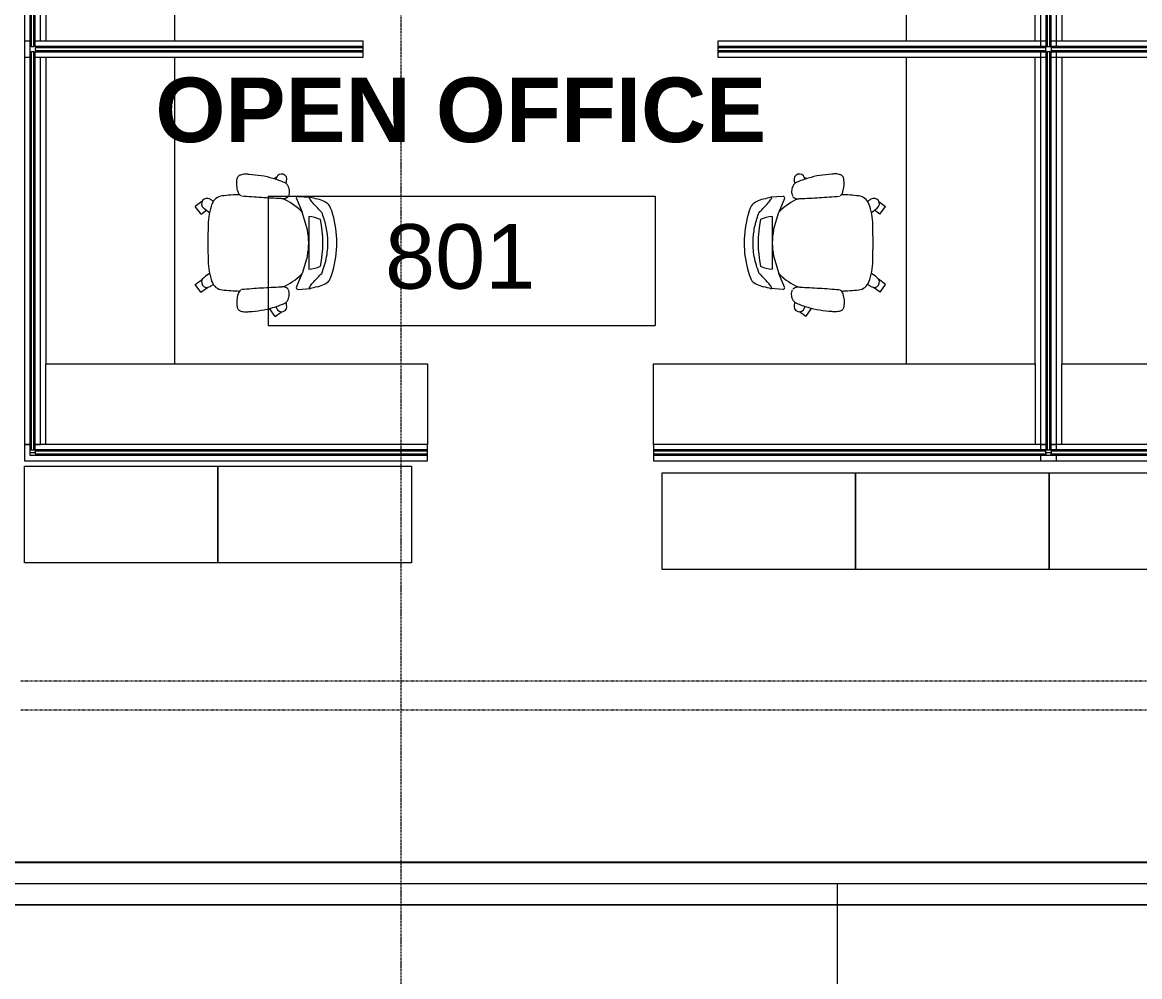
# Model space of a CAD drawing. Header units: inches. Extents: x -956 to 1409, y -1111 to 895.
# Drawn here: x -415.3 to -207.4, y 544.3 to 721.7 of the extents above; entities that cross this region are included whole.
import ezdxf

# ---------------------------------------------------------------- set-up
doc = ezdxf.new("R2010")
doc.units = ezdxf.units.IN
doc.header["$MEASUREMENT"] = 0
doc.linetypes.add('Grid Line 1_4_', pattern=[0.4375, 0.25, -0.0625, 0.0625, -0.0625])
doc.linetypes.add('Overhead', pattern=[0.15625, 0.09375, -0.0625])
for name, color, linetype, lineweight in [('A-AREA-IDEN', 2, 'Continuous', 9), ('A-GENM', 13, 'Continuous', 9), ('E-CABL-TRAY', 211, 'Continuous', 9), ('E-CABL-TRAY-CNTR', 211, 'Continuous', 9), ('E-CABL-TRAY-IDEN', 211, 'Continuous', 9), ('I-FURN', 30, 'Continuous', 9), ('S-GRID', 1, 'Continuous', 9)]:
    doc.layers.add(name, color=color, linetype=linetype, lineweight=lineweight)
doc.styles.add('Arial_3', font='arial.ttf', dxfattribs={"height": 12})
doc.styles.add('Arial_B', font='arialbd.ttf', dxfattribs={"height": 12})

# ---------------------------------------------------------------- blocks, each defined once
blk = doc.blocks.new('Workstation 3D - Workstation 3D-5467613-8TH FLOOR TELECOM UNDERFLOOR ROUTING PLAN')
at = {"layer": 'I-FURN', "color": 53}
for p, q in [((-31.5, 16), (-31.5, 15)), ((-30.5, 16), (-31.5, 16)), ((-30.5, 15), (-30.5, 14.75)), ((-30.25, 15), (-30.5, 15)), ((44.75, 15), (-29.75, 15)), ((43.5, 16), (-29.5, 16)), ((44.5, 14.75), (-29.5, 14.75)), ((-29.5, 14.75), (-29.5, 14.25)), ((43.5, 15), (43.5, 16)), ((44.5, 16), (43.5, 16)), ((43.5, 16), (43.5, 15)), ((44.5, 15), (44.5, 14.75)), ((44.75, 15), (44.5, 15)), ((44.5, 14.25), (44.5, 14.75)), ((45, 14), (45, 15)), ((45.5, 15), (45.25, 15)), ((46.5, 16), (45.5, 16)), ((45.5, -59), (45.5, 15)), ((46.5, -59), (46.5, 16)), ((-31.5, 14), (-31.5, -47)), ((-30.5, 14.25), (-30.5, -47)), ((-30.25, 14), (-30.25, -47)), ((-29.75, 14), (-30.25, 14)), ((-29.75, -47), (-29.75, 14)), ((-29.5, 14.25), (44.5, 14.25)), ((-29.5, -47), (-29.5, 14)), ((-29.5, 14), (44.75, 14)), ((-28.5, -47), (-28.5, 13)), ((-28.5, 13), (43.5, 13)), ((43.5, 13), (43.5, 14)), ((43.5, 14), (43.5, -59)), ((44.5, 14.25), (44.5, -59)), ((45.25, 14), (44.75, 14)), ((44.75, 14), (44.75, -59)), ((45.25, -59), (45.25, 14)), ((28.5, 12), (-28.5, 12)), ((28.5, -59), (28.5, 12)), ((28.5, 12), (43.5, 12)), ((43.5, 12), (43.5, -59)), ((-28.5, -12), (28.5, -12)), ((-1.69, -17.04), (-0.79, -15.8)), ((0.66, -16.86), (-0.79, -15.8)), ((13.72, -15.8), (12.77, -17.11)), ((15.17, -16.85), (13.72, -15.8)), ((0.66, -16.86), (-0.08, -17.88)), ((15.17, -16.85), (14.29, -18.07)), ((-6.23, -30.93), (-5.94, -30.52)), ((19.66, -30.65), (18.21, -29.6)), ((19.66, -30.65), (18.8, -31.83)), ((-2.65, -34.88), (-2.5, -37.23)), ((-2.26, -34.6), (0.31, -35.68)), ((14.21, -34.62), (11.69, -35.68)), ((14.65, -34.88), (14.5, -37.23)), ((3.6, -36.65), (0.31, -35.68)), ((1.11, -36.91), (10.89, -36.91)), ((8.4, -36.65), (11.69, -35.68)), ((-31.5, -47), (-30.5, -47)), ((-30.5, -47), (-30.25, -47)), ((-30.25, -47), (-29.75, -47)), ((-29.75, -47), (-29.5, -47)), ((-29.5, -47), (-28.5, -47)), ((43.5, -59), (28.5, -59)), ((43.5, -59), (44.5, -59)), ((44.5, -59), (44.75, -59)), ((44.75, -59), (45.25, -59)), ((45.25, -59), (45.5, -59)), ((45.5, -59), (46.5, -59))]:
    blk.add_line(p, q, dxfattribs=at)
for centre, radius, start, end in [((-1.29, -17.96), 1, 35.9985, 215.9985), ((11.53, -9.97), 16.11, 212.1925, 214.6823), ((2.88, -30.25), 12.08, 91.0984, 109.9993), ((-12.86, -27.69), 16.11, 35.009, 39.8044), ((6, -193.18), 175.03, 88.9016, 91.0984), ((9.12, -30.25), 12.08, 70.0007, 88.9016), ((24.86, -27.69), 16.11, 140.1956, 144.991), ((13.29, -17.96), 1, 324.0015, 144.0015), ((0.47, -9.97), 16.11, 325.3177, 327.8075), ((-0.48, -21.04), 2.27, 109.9993, 174.0007), ((12.48, -21.04), 2.27, 5.9993, 70.0007), ((41.47, -25.44), 44.45, 174.0007, 178.1743), ((-29.47, -25.44), 44.45, 1.8238, 5.9993), ((-5.8, -31.84), 1, 108.0169, 287.9954), ((-0.13, -45.84), 16.11, 110.8359, 111.8074), ((17.8, -31.84), 1, 252.0046, 72.0046), ((12.13, -45.84), 16.11, 68.1986, 69.1747), ((-9.44, -17.17), 16.11, 284.1895, 285.7937), ((6.8, -28.48), 9.67, 201.7441, 226.3906), ((5.2, -28.48), 9.67, 313.6094, 338.2199), ((21.44, -17.17), 16.11, 254.1918, 255.8105), ((-2.35, -34.88), 0.299, 62.2107, 180), ((14.35, -34.88), 0.299, 360, 117.7893), ((2.53, -33.61), 3.04, 217.9047, 223.0137), ((6.54, -36.68), 5.43, 182.4742, 206.081), ((6, -25.07), 11.82, 258.2823, 281.7177), ((5.46, -36.68), 5.43, 333.9837, 357.5258), ((9.47, -33.61), 3.04, 316.9863, 322.0953), ((5.99, -18.6), 20.92, 258.0532, 282.0195)]:
    blk.add_arc(centre, radius, start, end, dxfattribs=at)
for centre, major_axis, ratio, start_param, end_param in [((2.77, -43.08), (-5.26, 6.07), 0.093478, 6.087046, 6.482366), ((0.86, -53.4), (-3.51, 16.55), 0.017492, 5.826627, 6.063799), ((10.89, -53.34), (3.75, 16.5), 0.012487, 0.219606, 0.459643), ((9.13, -43), (5.36, 5.98), 0.09349, 6.085578, 6.480904), ((8.73, -16.87), (9.2, 24.13), 0.265011, 2.77447, 3.04227), ((3.93, -16.63), (-8.52, 24.38), 0.258653, 3.242363, 3.514252), ((1.08, -41.17), (-2.19, 0.61), 0.13132, 0.233737, 1.431598), ((6, -26.48), (17.15, 0), 0.912367, 4.398205, 5.023418), ((10.92, -41.18), (2.19, 0.62), 0.126478, 4.827339, 5.983681)]:
    blk.add_ellipse(centre, major_axis=major_axis, ratio=ratio, start_param=start_param, end_param=end_param, dxfattribs=at)
for points, knots in [([(-6.68, -24.26), (-6.76, -24.52), (-6.86, -25.05), (-6.81, -25.59), (-6.76, -25.84)], [2.8426875, 2.8426875, 2.8426875, 2.8426875, 3.098779, 3.34545, 3.34545, 3.34545, 3.34545]), ([(-2.23, -31.75), (-2.28, -30.53), (-2.41, -28.09), (-2.59, -25.64), (-2.69, -24.41)], [0.04328253, 0.04328253, 0.04328253, 0.04328253, 0.06236378, 0.08167587, 0.08167587, 0.08167587, 0.08167587]), ([(14.23, -31.75), (14.28, -30.53), (14.41, -28.09), (14.59, -25.64), (14.69, -24.41)], [0.04328253, 0.04328253, 0.04328253, 0.04328253, 0.06236378, 0.08167587, 0.08167587, 0.08167587, 0.08167587]), ([(18.68, -24.26), (18.76, -24.52), (18.86, -25.05), (18.81, -25.59), (18.76, -25.84)], [2.8426875, 2.8426875, 2.8426875, 2.8426875, 3.098779, 3.34545, 3.34545, 3.34545, 3.34545]), ([(-6.76, -25.84), (-6.73, -26.58), (-6.58, -28.06), (-6.08, -30.23), (-5.57, -31.64), (-5.27, -32.32)], [3.1822403, 3.1822403, 3.1822403, 3.1822403, 3.3042578, 3.427853, 3.5514483, 3.5514483, 3.5514483, 3.5514483]), ([(18.76, -25.84), (18.73, -26.58), (18.58, -28.06), (18.08, -30.23), (17.57, -31.64), (17.27, -32.32)], [3.1822403, 3.1822403, 3.1822403, 3.1822403, 3.3042578, 3.427853, 3.5514483, 3.5514483, 3.5514483, 3.5514483]), ([(-2.59, -33.07), (-2.41, -32.9), (-2.16, -32.47), (-2.17, -31.97), (-2.23, -31.75)], [-0.815548, -0.815548, -0.815548, -0.815548, -0.244346, 0.287587, 0.287587, 0.287587, 0.287587]), ([(14.59, -33.07), (14.41, -32.9), (14.16, -32.47), (14.17, -31.97), (14.23, -31.75)], [-0.815548, -0.815548, -0.815548, -0.815548, -0.244346, 0.287587, 0.287587, 0.287587, 0.287587]), ([(0.33, -39.32), (0.14, -39.12), (-0.24, -38.75), (-0.93, -38.07), (-1.52, -37.54), (-2, -37.18), (-2.19, -37.07), (-2.28, -37.03)], [-1, -1, -1, -1, -0.833333, -0.666667, -0.333333, -0.166667, 0, 0, 0, 0]), ([(14.28, -37.03), (14.19, -37.07), (14, -37.18), (13.52, -37.54), (12.93, -38.07), (12.24, -38.75), (11.86, -39.12), (11.67, -39.32)], [-1, -1, -1, -1, -0.833333, -0.666667, -0.333333, -0.166667, 0, 0, 0, 0]), ([(11.67, -39.32), (11.17, -39.52), (10.16, -39.87), (8.59, -40.26), (6.98, -40.46), (5.02, -40.49), (3.19, -40.23), (1.53, -39.77), (0.73, -39.48), (0.33, -39.32)], [-1, -1, -1, -1, -0.861111, -0.722222, -0.583333, -0.444444, -0.222222, -0.111111, 0, 0, 0, 0])]:
    blk.add_open_spline(points, degree=3, knots=knots, dxfattribs=at)
for points in [[(-5.88, -23.58), (-6.06, -23.61), (-6.42, -23.76), (-6.63, -24.09), (-6.68, -24.26)], [(-3.48, -23.75), (-3.87, -23.64), (-4.67, -23.5), (-5.48, -23.53), (-5.88, -23.58)], [(-2.76, -24.24), (-2.85, -24.12), (-3.07, -23.92), (-3.34, -23.79), (-3.48, -23.75)], [(14.76, -24.24), (14.85, -24.12), (15.07, -23.92), (15.34, -23.79), (15.48, -23.75)], [(15.48, -23.75), (15.87, -23.64), (16.67, -23.5), (17.48, -23.53), (17.88, -23.58)], [(17.88, -23.58), (18.06, -23.61), (18.42, -23.76), (18.63, -24.09), (18.68, -24.26)], [(-5.27, -32.32), (-5.2, -32.49), (-4.99, -32.8), (-4.68, -33.01), (-4.51, -33.08)], [(-4.51, -33.08), (-4.23, -33.2), (-3.62, -33.34), (-3, -33.25), (-2.71, -33.14)], [(16.51, -33.08), (16.23, -33.2), (15.62, -33.34), (15, -33.25), (14.71, -33.14)], [(17.27, -32.32), (17.2, -32.49), (16.99, -32.8), (16.68, -33.01), (16.51, -33.08)]]:
    blk.add_open_spline(points, degree=3, dxfattribs=at)
blk = doc.blocks.new('Workstation 3D - Workstation 3D-5467612-8TH FLOOR TELECOM UNDERFLOOR ROUTING PLAN')
at = {"layer": 'I-FURN', "color": 53}
for p, q in [((28.5, -12), (28.5, 59)), ((28.5, 59), (43.5, 59)), ((44.5, 59), (43.5, 59)), ((43.5, 59), (43.5, -14)), ((43.5, 59), (43.5, -12)), ((44.75, 59), (44.5, 59)), ((44.5, 59), (44.5, -14.25)), ((45.25, 59), (44.75, 59)), ((44.75, 59), (44.75, -14)), ((45.25, -14), (45.25, 59)), ((45.5, 59), (45.25, 59)), ((45.5, -15), (45.5, 59)), ((46.5, 59), (45.5, 59)), ((46.5, -16), (46.5, 59)), ((-30.5, 47), (-31.5, 47)), ((-31.5, 47), (-31.5, -14)), ((-30.25, 47), (-30.5, 47)), ((-30.5, 47), (-30.5, -14.25)), ((-29.75, 47), (-30.25, 47)), ((-30.25, 47), (-30.25, -14)), ((-29.75, -14), (-29.75, 47)), ((-29.5, 47), (-29.75, 47)), ((-29.5, -14), (-29.5, 47)), ((-28.5, 47), (-29.5, 47)), ((-28.5, -13), (-28.5, 47)), ((-2.65, 34.88), (-2.5, 37.23)), ((-2.26, 34.6), (0.31, 35.68)), ((3.6, 36.65), (0.31, 35.68)), ((1.11, 36.91), (10.89, 36.91)), ((8.4, 36.65), (11.69, 35.68)), ((14.21, 34.62), (11.69, 35.68)), ((14.65, 34.88), (14.5, 37.23)), ((19.66, 30.65), (18.8, 31.83)), ((-6.23, 30.93), (-5.94, 30.52)), ((19.66, 30.65), (18.21, 29.6)), ((-1.69, 17.04), (-0.79, 15.8)), ((0.66, 16.86), (-0.79, 15.8)), ((0.66, 16.86), (-0.08, 17.88)), ((13.72, 15.8), (12.77, 17.11)), ((15.17, 16.85), (13.72, 15.8)), ((15.17, 16.85), (14.29, 18.07)), ((28.5, 12), (-28.5, 12)), ((-28.5, -12), (28.5, -12)), ((43.5, -12), (28.5, -12)), ((-30.25, -14), (-29.75, -14)), ((44.75, -14), (-29.5, -14)), ((-29.5, -14.25), (-29.5, -14.75)), ((44.5, -14.25), (-29.5, -14.25)), ((43.5, -13), (-28.5, -13)), ((43.5, -14), (43.5, -13)), ((44.5, -14.75), (44.5, -14.25)), ((44.75, -14), (45.25, -14)), ((45, -15), (45, -14)), ((-31.5, -15), (-31.5, -16)), ((-31.5, -16), (-30.5, -16)), ((-30.5, -14.75), (-30.5, -15)), ((-30.5, -15), (-30.25, -15)), ((-29.75, -15), (44.75, -15)), ((-29.5, -14.75), (44.5, -14.75)), ((-29.5, -16), (43.5, -16)), ((43.5, -16), (43.5, -15)), ((43.5, -15), (43.5, -16)), ((43.5, -16), (44.5, -16)), ((44.5, -14.75), (44.5, -15)), ((44.5, -15), (44.75, -15)), ((45.25, -15), (45.5, -15)), ((45.5, -16), (46.5, -16))]:
    blk.add_line(p, q, dxfattribs=at)
for centre, radius, start, end in [((5.99, 18.6), 20.92, 77.9805, 101.9468), ((6.54, 36.68), 5.43, 153.919, 177.5258), ((5.46, 36.68), 5.43, 2.4742, 26.0163), ((6.8, 28.48), 9.67, 133.6094, 158.2559), ((2.53, 33.61), 3.04, 136.9863, 142.0953), ((6, 25.07), 11.82, 78.2823, 101.7177), ((9.47, 33.61), 3.04, 37.9047, 43.0137), ((5.2, 28.48), 9.67, 21.7801, 46.3906), ((-2.35, 34.88), 0.299, 180, 297.7893), ((14.35, 34.88), 0.299, 242.2107, 0), ((-5.8, 31.84), 1, 72.0046, 251.9831), ((-9.44, 17.17), 16.11, 74.2063, 75.8105), ((21.44, 17.17), 16.11, 104.1895, 105.8082), ((17.8, 31.84), 1, 287.9954, 107.9954), ((-0.13, 45.84), 16.11, 248.1926, 249.1641), ((12.13, 45.84), 16.11, 290.8253, 291.8014), ((41.47, 25.44), 44.45, 181.8257, 185.9993), ((-29.47, 25.44), 44.45, 354.0007, 358.1762), ((-0.48, 21.04), 2.27, 185.9993, 250.0007), ((12.48, 21.04), 2.27, 289.9993, 354.0007), ((11.53, 9.97), 16.11, 145.3177, 147.8075), ((2.88, 30.25), 12.08, 250.0007, 268.9016), ((9.12, 30.25), 12.08, 271.0984, 289.9993), ((0.47, 9.97), 16.11, 32.1925, 34.6823), ((-1.29, 17.96), 1, 144.0015, 324.0015), ((-12.86, 27.69), 16.11, 320.1956, 324.991), ((6, 193.18), 175.03, 268.9016, 271.0984), ((24.86, 27.69), 16.11, 215.009, 219.8044), ((13.29, 17.96), 1, 215.9985, 35.9985)]:
    blk.add_arc(centre, radius, start, end, dxfattribs=at)
for centre, major_axis, ratio, start_param, end_param in [((6, 26.48), (-17.15, 0), 0.912367, 4.40136, 5.026573), ((8.73, 16.87), (-9.2, 24.13), 0.265011, 0.099323, 0.367123), ((1.08, 41.17), (2.19, 0.61), 0.13132, 1.709994, 2.907856), ((10.92, 41.18), (-2.19, 0.62), 0.126478, 3.441097, 4.597438), ((3.93, 16.63), (8.52, 24.38), 0.258653, 5.910526, 6.182415), ((0.86, 53.4), (3.51, 16.55), 0.017492, 3.360979, 3.598151), ((10.89, 53.34), (-3.75, 16.5), 0.012487, 2.68195, 2.921986), ((2.77, 43.08), (5.26, 6.07), 0.093478, 2.942412, 3.337732), ((9.13, 43), (-5.36, 5.98), 0.09349, 2.943874, 3.3392)]:
    blk.add_ellipse(centre, major_axis=major_axis, ratio=ratio, start_param=start_param, end_param=end_param, dxfattribs=at)
for points, knots in [([(11.67, 39.32), (11.17, 39.52), (10.16, 39.87), (8.59, 40.26), (6.98, 40.46), (5.02, 40.49), (3.19, 40.23), (1.53, 39.77), (0.73, 39.48), (0.33, 39.32)], [-1, -1, -1, -1, -0.861111, -0.722222, -0.583333, -0.444444, -0.222222, -0.111111, 0, 0, 0, 0]), ([(0.33, 39.32), (0.14, 39.12), (-0.24, 38.75), (-0.93, 38.07), (-1.52, 37.54), (-2, 37.18), (-2.19, 37.07), (-2.28, 37.03)], [-1, -1, -1, -1, -0.833333, -0.666667, -0.333333, -0.166667, 0, 0, 0, 0]), ([(14.28, 37.03), (14.19, 37.07), (14, 37.18), (13.52, 37.54), (12.93, 38.07), (12.24, 38.75), (11.86, 39.12), (11.67, 39.32)], [-1, -1, -1, -1, -0.833333, -0.666667, -0.333333, -0.166667, 0, 0, 0, 0]), ([(-6.76, 25.84), (-6.73, 26.58), (-6.58, 28.06), (-6.08, 30.23), (-5.57, 31.64), (-5.27, 32.32)], [3.1822403, 3.1822403, 3.1822403, 3.1822403, 3.3042578, 3.427853, 3.5514483, 3.5514483, 3.5514483, 3.5514483]), ([(-2.23, 31.75), (-2.28, 30.53), (-2.41, 28.09), (-2.59, 25.64), (-2.69, 24.41)], [0.04328253, 0.04328253, 0.04328253, 0.04328253, 0.06236378, 0.08167587, 0.08167587, 0.08167587, 0.08167587]), ([(-2.59, 33.07), (-2.41, 32.9), (-2.16, 32.47), (-2.17, 31.97), (-2.23, 31.75)], [-0.815548, -0.815548, -0.815548, -0.815548, -0.244346, 0.287587, 0.287587, 0.287587, 0.287587]), ([(14.59, 33.07), (14.41, 32.9), (14.16, 32.47), (14.17, 31.97), (14.23, 31.75)], [-0.815548, -0.815548, -0.815548, -0.815548, -0.244346, 0.287587, 0.287587, 0.287587, 0.287587]), ([(14.23, 31.75), (14.28, 30.53), (14.41, 28.09), (14.59, 25.64), (14.69, 24.41)], [0.04328253, 0.04328253, 0.04328253, 0.04328253, 0.06236378, 0.08167587, 0.08167587, 0.08167587, 0.08167587]), ([(18.76, 25.84), (18.73, 26.58), (18.58, 28.06), (18.08, 30.23), (17.57, 31.64), (17.27, 32.32)], [3.1822403, 3.1822403, 3.1822403, 3.1822403, 3.3042578, 3.427853, 3.5514483, 3.5514483, 3.5514483, 3.5514483]), ([(-6.68, 24.26), (-6.76, 24.52), (-6.86, 25.05), (-6.81, 25.59), (-6.76, 25.84)], [2.8426875, 2.8426875, 2.8426875, 2.8426875, 3.098779, 3.34545, 3.34545, 3.34545, 3.34545]), ([(18.68, 24.26), (18.76, 24.52), (18.86, 25.05), (18.81, 25.59), (18.76, 25.84)], [2.8426875, 2.8426875, 2.8426875, 2.8426875, 3.098779, 3.34545, 3.34545, 3.34545, 3.34545])]:
    blk.add_open_spline(points, degree=3, knots=knots, dxfattribs=at)
for points in [[(-4.51, 33.08), (-4.23, 33.2), (-3.62, 33.34), (-3, 33.25), (-2.71, 33.14)], [(16.51, 33.08), (16.23, 33.2), (15.62, 33.34), (15, 33.25), (14.71, 33.14)], [(-5.27, 32.32), (-5.2, 32.49), (-4.99, 32.8), (-4.68, 33.01), (-4.51, 33.08)], [(17.27, 32.32), (17.2, 32.49), (16.99, 32.8), (16.68, 33.01), (16.51, 33.08)], [(-5.88, 23.58), (-6.06, 23.61), (-6.42, 23.76), (-6.63, 24.09), (-6.68, 24.26)], [(-3.48, 23.75), (-3.87, 23.64), (-4.67, 23.5), (-5.48, 23.53), (-5.88, 23.58)], [(-2.76, 24.24), (-2.85, 24.12), (-3.07, 23.92), (-3.34, 23.79), (-3.48, 23.75)], [(14.76, 24.24), (14.85, 24.12), (15.07, 23.92), (15.34, 23.79), (15.48, 23.75)], [(15.48, 23.75), (15.87, 23.64), (16.67, 23.5), (17.48, 23.53), (17.88, 23.58)], [(17.88, 23.58), (18.06, 23.61), (18.42, 23.76), (18.63, 24.09), (18.68, 24.26)]]:
    blk.add_open_spline(points, degree=3, dxfattribs=at)
blk = doc.blocks.new('Workstation 3D - Workstation 3D-V105-8TH FLOOR TELECOM UNDERFLOOR ROUTING PLAN')
at = {"layer": 'I-FURN', "color": 53}
for p, q in [((28.5, -12), (28.5, 59)), ((28.5, 59), (43.5, 59)), ((44.5, 59), (43.5, 59)), ((43.5, 59), (43.5, -14)), ((43.5, 59), (43.5, -12)), ((44.75, 59), (44.5, 59)), ((44.5, 59), (44.5, -14.25)), ((45.25, 59), (44.75, 59)), ((44.75, 59), (44.75, -14)), ((45.25, -14), (45.25, 59)), ((45.5, 59), (45.25, 59)), ((45.5, -15), (45.5, 59)), ((46.5, 59), (45.5, 59)), ((46.5, -16), (46.5, 59)), ((-30.5, 47), (-31.5, 47)), ((-31.5, 47), (-31.5, -14)), ((-30.25, 47), (-30.5, 47)), ((-30.5, 47), (-30.5, -14.25)), ((-29.75, 47), (-30.25, 47)), ((-30.25, 47), (-30.25, -14)), ((-29.75, -14), (-29.75, 47)), ((-29.5, 47), (-29.75, 47)), ((-29.5, -14), (-29.5, 47)), ((-28.5, 47), (-29.5, 47)), ((-28.5, -13), (-28.5, 47)), ((-2.65, 34.88), (-2.5, 37.23)), ((-2.26, 34.6), (0.31, 35.68)), ((3.6, 36.65), (0.31, 35.68)), ((1.11, 36.91), (10.89, 36.91)), ((8.4, 36.65), (11.69, 35.68)), ((14.21, 34.62), (11.69, 35.68)), ((14.65, 34.88), (14.5, 37.23)), ((19.66, 30.65), (18.8, 31.83)), ((-6.23, 30.93), (-5.94, 30.52)), ((19.66, 30.65), (18.21, 29.6)), ((-1.69, 17.04), (-0.79, 15.8)), ((0.66, 16.86), (-0.79, 15.8)), ((0.66, 16.86), (-0.08, 17.88)), ((13.72, 15.8), (12.77, 17.11)), ((15.17, 16.85), (13.72, 15.8)), ((15.17, 16.85), (14.29, 18.07)), ((28.5, 12), (-28.5, 12)), ((-28.5, -12), (28.5, -12)), ((43.5, -12), (28.5, -12)), ((-30.25, -14), (-29.75, -14)), ((44.75, -14), (-29.5, -14)), ((-29.5, -14.25), (-29.5, -14.75)), ((44.5, -14.25), (-29.5, -14.25)), ((43.5, -13), (-28.5, -13)), ((43.5, -14), (43.5, -13)), ((44.5, -14.75), (44.5, -14.25)), ((44.75, -14), (45.25, -14)), ((45, -15), (45, -14)), ((-31.5, -15), (-31.5, -16)), ((-31.5, -16), (43.5, -16)), ((-30.5, -14.75), (-30.5, -15)), ((-30.5, -15), (45, -15)), ((-29.5, -14.75), (44.5, -14.75)), ((43.5, -16), (43.5, -15)), ((43.5, -15), (43.5, -16)), ((43.5, -16), (46.5, -16)), ((44.5, -14.75), (44.5, -15)), ((44.5, -15), (45.5, -15))]:
    blk.add_line(p, q, dxfattribs=at)
for centre, radius, start, end in [((5.99, 18.6), 20.92, 77.9805, 101.9468), ((6.54, 36.68), 5.43, 153.919, 177.5258), ((5.46, 36.68), 5.43, 2.4742, 26.0163), ((6.8, 28.48), 9.67, 133.6094, 158.2559), ((2.53, 33.61), 3.04, 136.9863, 142.0953), ((6, 25.07), 11.82, 78.2823, 101.7177), ((9.47, 33.61), 3.04, 37.9047, 43.0137), ((5.2, 28.48), 9.67, 21.7801, 46.3906), ((-2.35, 34.88), 0.299, 180, 297.7893), ((14.35, 34.88), 0.299, 242.2107, 0), ((-5.8, 31.84), 1, 72.0046, 251.9831), ((-9.44, 17.17), 16.11, 74.2063, 75.8105), ((21.44, 17.17), 16.11, 104.1895, 105.8082), ((17.8, 31.84), 1, 287.9954, 107.9954), ((-0.13, 45.84), 16.11, 248.1926, 249.1641), ((12.13, 45.84), 16.11, 290.8253, 291.8014), ((41.47, 25.44), 44.45, 181.8257, 185.9993), ((-29.47, 25.44), 44.45, 354.0007, 358.1762), ((-0.48, 21.04), 2.27, 185.9993, 250.0007), ((12.48, 21.04), 2.27, 289.9993, 354.0007), ((11.53, 9.97), 16.11, 145.3177, 147.8075), ((2.88, 30.25), 12.08, 250.0007, 268.9016), ((9.12, 30.25), 12.08, 271.0984, 289.9993), ((0.47, 9.97), 16.11, 32.1925, 34.6823), ((-1.29, 17.96), 1, 144.0015, 324.0015), ((-12.86, 27.69), 16.11, 320.1956, 324.991), ((6, 193.18), 175.03, 268.9016, 271.0984), ((24.86, 27.69), 16.11, 215.009, 219.8044), ((13.29, 17.96), 1, 215.9985, 35.9985)]:
    blk.add_arc(centre, radius, start, end, dxfattribs=at)
for centre, major_axis, ratio, start_param, end_param in [((6, 26.48), (-17.15, 0), 0.912367, 4.40136, 5.026573), ((8.73, 16.87), (-9.2, 24.13), 0.265011, 0.099323, 0.367123), ((1.08, 41.17), (2.19, 0.61), 0.13132, 1.709994, 2.907856), ((10.92, 41.18), (-2.19, 0.62), 0.126478, 3.441097, 4.597438), ((3.93, 16.63), (8.52, 24.38), 0.258653, 5.910526, 6.182415), ((0.86, 53.4), (3.51, 16.55), 0.017492, 3.360979, 3.598151), ((10.89, 53.34), (-3.75, 16.5), 0.012487, 2.68195, 2.921986), ((2.77, 43.08), (5.26, 6.07), 0.093478, 2.942412, 3.337732), ((9.13, 43), (-5.36, 5.98), 0.09349, 2.943874, 3.3392)]:
    blk.add_ellipse(centre, major_axis=major_axis, ratio=ratio, start_param=start_param, end_param=end_param, dxfattribs=at)
for points, knots in [([(11.67, 39.32), (11.17, 39.52), (10.16, 39.87), (8.59, 40.26), (6.98, 40.46), (5.02, 40.49), (3.19, 40.23), (1.53, 39.77), (0.73, 39.48), (0.33, 39.32)], [-1, -1, -1, -1, -0.861111, -0.722222, -0.583333, -0.444444, -0.222222, -0.111111, 0, 0, 0, 0]), ([(0.33, 39.32), (0.14, 39.12), (-0.24, 38.75), (-0.93, 38.07), (-1.52, 37.54), (-2, 37.18), (-2.19, 37.07), (-2.28, 37.03)], [-1, -1, -1, -1, -0.833333, -0.666667, -0.333333, -0.166667, 0, 0, 0, 0]), ([(14.28, 37.03), (14.19, 37.07), (14, 37.18), (13.52, 37.54), (12.93, 38.07), (12.24, 38.75), (11.86, 39.12), (11.67, 39.32)], [-1, -1, -1, -1, -0.833333, -0.666667, -0.333333, -0.166667, 0, 0, 0, 0]), ([(-6.76, 25.84), (-6.73, 26.58), (-6.58, 28.06), (-6.08, 30.23), (-5.57, 31.64), (-5.27, 32.32)], [3.1822403, 3.1822403, 3.1822403, 3.1822403, 3.3042578, 3.427853, 3.5514483, 3.5514483, 3.5514483, 3.5514483]), ([(-2.23, 31.75), (-2.28, 30.53), (-2.41, 28.09), (-2.59, 25.64), (-2.69, 24.41)], [0.04328253, 0.04328253, 0.04328253, 0.04328253, 0.06236378, 0.08167587, 0.08167587, 0.08167587, 0.08167587]), ([(-2.59, 33.07), (-2.41, 32.9), (-2.16, 32.47), (-2.17, 31.97), (-2.23, 31.75)], [-0.815548, -0.815548, -0.815548, -0.815548, -0.244346, 0.287587, 0.287587, 0.287587, 0.287587]), ([(14.59, 33.07), (14.41, 32.9), (14.16, 32.47), (14.17, 31.97), (14.23, 31.75)], [-0.815548, -0.815548, -0.815548, -0.815548, -0.244346, 0.287587, 0.287587, 0.287587, 0.287587]), ([(14.23, 31.75), (14.28, 30.53), (14.41, 28.09), (14.59, 25.64), (14.69, 24.41)], [0.04328253, 0.04328253, 0.04328253, 0.04328253, 0.06236378, 0.08167587, 0.08167587, 0.08167587, 0.08167587]), ([(18.76, 25.84), (18.73, 26.58), (18.58, 28.06), (18.08, 30.23), (17.57, 31.64), (17.27, 32.32)], [3.1822403, 3.1822403, 3.1822403, 3.1822403, 3.3042578, 3.427853, 3.5514483, 3.5514483, 3.5514483, 3.5514483]), ([(-6.68, 24.26), (-6.76, 24.52), (-6.86, 25.05), (-6.81, 25.59), (-6.76, 25.84)], [2.8426875, 2.8426875, 2.8426875, 2.8426875, 3.098779, 3.34545, 3.34545, 3.34545, 3.34545]), ([(18.68, 24.26), (18.76, 24.52), (18.86, 25.05), (18.81, 25.59), (18.76, 25.84)], [2.8426875, 2.8426875, 2.8426875, 2.8426875, 3.098779, 3.34545, 3.34545, 3.34545, 3.34545])]:
    blk.add_open_spline(points, degree=3, knots=knots, dxfattribs=at)
for points in [[(-4.51, 33.08), (-4.23, 33.2), (-3.62, 33.34), (-3, 33.25), (-2.71, 33.14)], [(16.51, 33.08), (16.23, 33.2), (15.62, 33.34), (15, 33.25), (14.71, 33.14)], [(-5.27, 32.32), (-5.2, 32.49), (-4.99, 32.8), (-4.68, 33.01), (-4.51, 33.08)], [(17.27, 32.32), (17.2, 32.49), (16.99, 32.8), (16.68, 33.01), (16.51, 33.08)], [(-5.88, 23.58), (-6.06, 23.61), (-6.42, 23.76), (-6.63, 24.09), (-6.68, 24.26)], [(-3.48, 23.75), (-3.87, 23.64), (-4.67, 23.5), (-5.48, 23.53), (-5.88, 23.58)], [(-2.76, 24.24), (-2.85, 24.12), (-3.07, 23.92), (-3.34, 23.79), (-3.48, 23.75)], [(14.76, 24.24), (14.85, 24.12), (15.07, 23.92), (15.34, 23.79), (15.48, 23.75)], [(15.48, 23.75), (15.87, 23.64), (16.67, 23.5), (17.48, 23.53), (17.88, 23.58)], [(17.88, 23.58), (18.06, 23.61), (18.42, 23.76), (18.63, 24.09), (18.68, 24.26)]]:
    blk.add_open_spline(points, degree=3, dxfattribs=at)
blk = doc.blocks.new('Workstation 3D - Workstation 3D-V106-8TH FLOOR TELECOM UNDERFLOOR ROUTING PLAN')
at = {"layer": 'I-FURN', "color": 53}
for p, q in [((-31.5, 16), (-31.5, 15)), ((43.5, 16), (-31.5, 16)), ((-30.5, 15), (-30.5, 14.75)), ((45, 15), (-30.5, 15)), ((44.5, 14.75), (-29.5, 14.75)), ((-29.5, 14.75), (-29.5, 14.25)), ((43.5, 15), (43.5, 16)), ((46.5, 16), (43.5, 16)), ((43.5, 16), (43.5, 15)), ((44.5, 15), (44.5, 14.75)), ((45.5, 15), (44.5, 15)), ((44.5, 14.25), (44.5, 14.75)), ((45, 14), (45, 15)), ((45.5, -59), (45.5, 15)), ((46.5, -59), (46.5, 16)), ((-31.5, 14), (-31.5, -47)), ((-30.5, 14.25), (-30.5, -47)), ((-30.25, 14), (-30.25, -47)), ((-29.75, 14), (-30.25, 14)), ((-29.75, -47), (-29.75, 14)), ((-29.5, 14.25), (44.5, 14.25)), ((-29.5, -47), (-29.5, 14)), ((-29.5, 14), (44.75, 14)), ((-28.5, -47), (-28.5, 13)), ((-28.5, 13), (43.5, 13)), ((43.5, 13), (43.5, 14)), ((43.5, 14), (43.5, -59)), ((44.5, 14.25), (44.5, -59)), ((45.25, 14), (44.75, 14)), ((44.75, 14), (44.75, -59)), ((45.25, -59), (45.25, 14)), ((28.5, 12), (-28.5, 12)), ((28.5, -59), (28.5, 12)), ((28.5, 12), (43.5, 12)), ((43.5, 12), (43.5, -59)), ((-28.5, -12), (28.5, -12)), ((-1.69, -17.04), (-0.79, -15.8)), ((0.66, -16.86), (-0.79, -15.8)), ((13.72, -15.8), (12.77, -17.11)), ((15.17, -16.85), (13.72, -15.8)), ((0.66, -16.86), (-0.08, -17.88)), ((15.17, -16.85), (14.29, -18.07)), ((-6.23, -30.93), (-5.94, -30.52)), ((19.66, -30.65), (18.21, -29.6)), ((19.66, -30.65), (18.8, -31.83)), ((-2.65, -34.88), (-2.5, -37.23)), ((-2.26, -34.6), (0.31, -35.68)), ((14.21, -34.62), (11.69, -35.68)), ((14.65, -34.88), (14.5, -37.23)), ((3.6, -36.65), (0.31, -35.68)), ((1.11, -36.91), (10.89, -36.91)), ((8.4, -36.65), (11.69, -35.68)), ((-31.5, -47), (-30.5, -47)), ((-30.5, -47), (-30.25, -47)), ((-30.25, -47), (-29.75, -47)), ((-29.75, -47), (-29.5, -47)), ((-29.5, -47), (-28.5, -47)), ((43.5, -59), (28.5, -59)), ((43.5, -59), (44.5, -59)), ((44.5, -59), (44.75, -59)), ((44.75, -59), (45.25, -59)), ((45.25, -59), (45.5, -59)), ((45.5, -59), (46.5, -59))]:
    blk.add_line(p, q, dxfattribs=at)
for centre, radius, start, end in [((-1.29, -17.96), 1, 35.9985, 215.9985), ((11.53, -9.97), 16.11, 212.1925, 214.6823), ((2.88, -30.25), 12.08, 91.0984, 109.9993), ((-12.86, -27.69), 16.11, 35.009, 39.8044), ((6, -193.18), 175.03, 88.9016, 91.0984), ((9.12, -30.25), 12.08, 70.0007, 88.9016), ((24.86, -27.69), 16.11, 140.1956, 144.991), ((13.29, -17.96), 1, 324.0015, 144.0015), ((0.47, -9.97), 16.11, 325.3177, 327.8075), ((-0.48, -21.04), 2.27, 109.9993, 174.0007), ((12.48, -21.04), 2.27, 5.9993, 70.0007), ((41.47, -25.44), 44.45, 174.0007, 178.1743), ((-29.47, -25.44), 44.45, 1.8238, 5.9993), ((-5.8, -31.84), 1, 108.0169, 287.9954), ((-0.13, -45.84), 16.11, 110.8359, 111.8074), ((17.8, -31.84), 1, 252.0046, 72.0046), ((12.13, -45.84), 16.11, 68.1986, 69.1747), ((-9.44, -17.17), 16.11, 284.1895, 285.7937), ((6.8, -28.48), 9.67, 201.7441, 226.3906), ((5.2, -28.48), 9.67, 313.6094, 338.2199), ((21.44, -17.17), 16.11, 254.1918, 255.8105), ((-2.35, -34.88), 0.299, 62.2107, 180), ((14.35, -34.88), 0.299, 360, 117.7893), ((2.53, -33.61), 3.04, 217.9047, 223.0137), ((6.54, -36.68), 5.43, 182.4742, 206.081), ((6, -25.07), 11.82, 258.2823, 281.7177), ((5.46, -36.68), 5.43, 333.9837, 357.5258), ((9.47, -33.61), 3.04, 316.9863, 322.0953), ((5.99, -18.6), 20.92, 258.0532, 282.0195)]:
    blk.add_arc(centre, radius, start, end, dxfattribs=at)
for centre, major_axis, ratio, start_param, end_param in [((2.77, -43.08), (-5.26, 6.07), 0.093478, 6.087046, 6.482366), ((0.86, -53.4), (-3.51, 16.55), 0.017492, 5.826627, 6.063799), ((10.89, -53.34), (3.75, 16.5), 0.012487, 0.219606, 0.459643), ((9.13, -43), (5.36, 5.98), 0.09349, 6.085578, 6.480904), ((8.73, -16.87), (9.2, 24.13), 0.265011, 2.77447, 3.04227), ((3.93, -16.63), (-8.52, 24.38), 0.258653, 3.242363, 3.514252), ((1.08, -41.17), (-2.19, 0.61), 0.13132, 0.233737, 1.431598), ((6, -26.48), (17.15, 0), 0.912367, 4.398205, 5.023418), ((10.92, -41.18), (2.19, 0.62), 0.126478, 4.827339, 5.983681)]:
    blk.add_ellipse(centre, major_axis=major_axis, ratio=ratio, start_param=start_param, end_param=end_param, dxfattribs=at)
for points, knots in [([(-6.68, -24.26), (-6.76, -24.52), (-6.86, -25.05), (-6.81, -25.59), (-6.76, -25.84)], [2.8426875, 2.8426875, 2.8426875, 2.8426875, 3.098779, 3.34545, 3.34545, 3.34545, 3.34545]), ([(-2.23, -31.75), (-2.28, -30.53), (-2.41, -28.09), (-2.59, -25.64), (-2.69, -24.41)], [0.04328253, 0.04328253, 0.04328253, 0.04328253, 0.06236378, 0.08167587, 0.08167587, 0.08167587, 0.08167587]), ([(14.23, -31.75), (14.28, -30.53), (14.41, -28.09), (14.59, -25.64), (14.69, -24.41)], [0.04328253, 0.04328253, 0.04328253, 0.04328253, 0.06236378, 0.08167587, 0.08167587, 0.08167587, 0.08167587]), ([(18.68, -24.26), (18.76, -24.52), (18.86, -25.05), (18.81, -25.59), (18.76, -25.84)], [2.8426875, 2.8426875, 2.8426875, 2.8426875, 3.098779, 3.34545, 3.34545, 3.34545, 3.34545]), ([(-6.76, -25.84), (-6.73, -26.58), (-6.58, -28.06), (-6.08, -30.23), (-5.57, -31.64), (-5.27, -32.32)], [3.1822403, 3.1822403, 3.1822403, 3.1822403, 3.3042578, 3.427853, 3.5514483, 3.5514483, 3.5514483, 3.5514483]), ([(18.76, -25.84), (18.73, -26.58), (18.58, -28.06), (18.08, -30.23), (17.57, -31.64), (17.27, -32.32)], [3.1822403, 3.1822403, 3.1822403, 3.1822403, 3.3042578, 3.427853, 3.5514483, 3.5514483, 3.5514483, 3.5514483]), ([(-2.59, -33.07), (-2.41, -32.9), (-2.16, -32.47), (-2.17, -31.97), (-2.23, -31.75)], [-0.815548, -0.815548, -0.815548, -0.815548, -0.244346, 0.287587, 0.287587, 0.287587, 0.287587]), ([(14.59, -33.07), (14.41, -32.9), (14.16, -32.47), (14.17, -31.97), (14.23, -31.75)], [-0.815548, -0.815548, -0.815548, -0.815548, -0.244346, 0.287587, 0.287587, 0.287587, 0.287587]), ([(0.33, -39.32), (0.14, -39.12), (-0.24, -38.75), (-0.93, -38.07), (-1.52, -37.54), (-2, -37.18), (-2.19, -37.07), (-2.28, -37.03)], [-1, -1, -1, -1, -0.833333, -0.666667, -0.333333, -0.166667, 0, 0, 0, 0]), ([(14.28, -37.03), (14.19, -37.07), (14, -37.18), (13.52, -37.54), (12.93, -38.07), (12.24, -38.75), (11.86, -39.12), (11.67, -39.32)], [-1, -1, -1, -1, -0.833333, -0.666667, -0.333333, -0.166667, 0, 0, 0, 0]), ([(11.67, -39.32), (11.17, -39.52), (10.16, -39.87), (8.59, -40.26), (6.98, -40.46), (5.02, -40.49), (3.19, -40.23), (1.53, -39.77), (0.73, -39.48), (0.33, -39.32)], [-1, -1, -1, -1, -0.861111, -0.722222, -0.583333, -0.444444, -0.222222, -0.111111, 0, 0, 0, 0])]:
    blk.add_open_spline(points, degree=3, knots=knots, dxfattribs=at)
for points in [[(-5.88, -23.58), (-6.06, -23.61), (-6.42, -23.76), (-6.63, -24.09), (-6.68, -24.26)], [(-3.48, -23.75), (-3.87, -23.64), (-4.67, -23.5), (-5.48, -23.53), (-5.88, -23.58)], [(-2.76, -24.24), (-2.85, -24.12), (-3.07, -23.92), (-3.34, -23.79), (-3.48, -23.75)], [(14.76, -24.24), (14.85, -24.12), (15.07, -23.92), (15.34, -23.79), (15.48, -23.75)], [(15.48, -23.75), (15.87, -23.64), (16.67, -23.5), (17.48, -23.53), (17.88, -23.58)], [(17.88, -23.58), (18.06, -23.61), (18.42, -23.76), (18.63, -24.09), (18.68, -24.26)], [(-5.27, -32.32), (-5.2, -32.49), (-4.99, -32.8), (-4.68, -33.01), (-4.51, -33.08)], [(-4.51, -33.08), (-4.23, -33.2), (-3.62, -33.34), (-3, -33.25), (-2.71, -33.14)], [(16.51, -33.08), (16.23, -33.2), (15.62, -33.34), (15, -33.25), (14.71, -33.14)], [(17.27, -32.32), (17.2, -32.49), (16.99, -32.8), (16.68, -33.01), (16.51, -33.08)]]:
    blk.add_open_spline(points, degree=3, dxfattribs=at)
blk = doc.blocks.new('Opening - 31_-10_ x 98_-5439412-8TH FLOOR TELECOM UNDERFLOOR ROUTING PLAN')
at = {"layer": 'A-GENM', "linetype": 'Overhead'}
for p, q in [((-191.32, 2.69), (190.68, 2.69)), ((-191.32, -2.69), (190.68, -2.69))]:
    blk.add_line(p, q, dxfattribs=at)
blk = doc.blocks.new('Bookshelf - 36_W x 36_H x 18_D-4182768-8TH FLOOR TELECOM UNDERFLOOR ROUTING PLAN')
at = {"layer": 'I-FURN', "color": 53}
for p, q in [((-18, 0), (-18, 36)), ((-18, 36), (0, 36)), ((0, 36), (0, 0)), ((0, 0), (-18, 0))]:
    blk.add_line(p, q, dxfattribs=at)
blk = doc.blocks.new('18433_1 - AEO NY - CENTRAL_rvt-1-8TH FLOOR TELECOM UNDERFLOOR ROUTING PLAN')
at = {"layer": 'S-GRID', "linetype": 'Grid Line 1_4_'}
blk.add_line((-344.82, -529.37), (-344.82, 870.85), dxfattribs=at)
at = {"color": 53, "lineweight": 9}
for name, p, rotation in [('Workstation 3D - Workstation 3D-V106-8TH FLOOR TELECOM UNDERFLOOR ROUTING PLAN', (-398.89, 746.7), 90.00000000000018), ('Workstation 3D - Workstation 3D-5467612-8TH FLOOR TELECOM UNDERFLOOR ROUTING PLAN', (-238.89, 746.7), 89.99999999999984), ('Workstation 3D - Workstation 3D-5467613-8TH FLOOR TELECOM UNDERFLOOR ROUTING PLAN', (-209.89, 746.7), 90.00000000000018), ('Workstation 3D - Workstation 3D-V105-8TH FLOOR TELECOM UNDERFLOOR ROUTING PLAN', (-398.89, 686.7), 270.0000000000002), ('Workstation 3D - Workstation 3D-5467613-8TH FLOOR TELECOM UNDERFLOOR ROUTING PLAN', (-238.89, 686.7), 269.9999999999998), ('Workstation 3D - Workstation 3D-5467612-8TH FLOOR TELECOM UNDERFLOOR ROUTING PLAN', (-209.89, 686.7), 270.0000000000002), ('Bookshelf - 36_W x 36_H x 18_D-4182768-8TH FLOOR TELECOM UNDERFLOOR ROUTING PLAN', (-378.89, 639.2), 89.99999999999997), ('Bookshelf - 36_W x 36_H x 18_D-4182768-8TH FLOOR TELECOM UNDERFLOOR ROUTING PLAN', (-342.89, 639.2), 89.99999999999997), ('Bookshelf - 36_W x 36_H x 18_D-4182768-8TH FLOOR TELECOM UNDERFLOOR ROUTING PLAN', (-260.28, 637.95), 89.99999999999997), ('Bookshelf - 36_W x 36_H x 18_D-4182768-8TH FLOOR TELECOM UNDERFLOOR ROUTING PLAN', (-224.28, 637.95), 89.99999999999997), ('Bookshelf - 36_W x 36_H x 18_D-4182768-8TH FLOOR TELECOM UNDERFLOOR ROUTING PLAN', (-188.28, 637.95), 89.99999999999997), ('Opening - 31_-10_ x 98_-5439412-8TH FLOOR TELECOM UNDERFLOOR ROUTING PLAN', (-224.96, 596.51), 180)]:
    blk.add_blockref(name, p, dxfattribs=dict(at, rotation=rotation))
blk = doc.blocks.new('Room Tag - Room Tag-84095-8TH FLOOR TELECOM UNDERFLOOR ROUTING PLAN')
at = {"layer": 'A-AREA-IDEN'}
for p, q in [((-0.375, -0.0625), (-0.375, -0.3125)), ((-0.375, -0.0625), (0.375, -0.0625)), ((0.375, -0.0625), (0.375, -0.3125)), ((-0.375, -0.3125), (0.375, -0.3125))]:
    blk.add_line(p, q, dxfattribs=at)

msp = doc.modelspace()

# ---------------------------------------------------------------- block references
at = {"lineweight": 5}
msp.add_blockref('18433_1 - AEO NY - CENTRAL_rvt-1-8TH FLOOR TELECOM UNDERFLOOR ROUTING PLAN', (0, 0), dxfattribs=at)

# ---------------------------------------------------------------- next in the draw order: linework, layer by layer
at = {"layer": 'E-CABL-TRAY'}
for p, q in [((-468.09, 565.6), (-53.05, 565.6)), ((-468.09, 565.5), (-53.05, 565.5)), ((-468.09, 557.7), (-53.05, 557.7)), ((-468.09, 557.6), (-53.05, 557.6))]:
    msp.add_line(p, q, dxfattribs=at)
at = {"layer": 'E-CABL-TRAY-CNTR'}
msp.add_line((-468.09, 561.6), (-53.05, 561.6), dxfattribs=at)
at = {"layer": 'E-CABL-TRAY-IDEN'}
msp.add_line((-263.69, 561.6), (-263.69, 520.13), dxfattribs=at)

# ---------------------------------------------------------------- next in the draw order: block references
at = {"layer": 'A-AREA-IDEN', "xscale": 95.99999999999994, "yscale": 95.99999999999994, "zscale": 95.99999999999994}
msp.add_blockref('Room Tag - Room Tag-84095-8TH FLOOR TELECOM UNDERFLOOR ROUTING PLAN', (-333.53, 695.36), dxfattribs=at)

# ---------------------------------------------------------------- next in the draw order: texts
at = {"layer": 'A-AREA-IDEN', "char_height": 12, "attachment_point": 1}
for s, insert, width, style in [('OPEN OFFICE', (-390.52, 711.43), 137.865, 'Arial_B'), ('801', (-347.81, 684.18), 33.633, 'Arial_3')]:
    msp.add_mtext(s, dxfattribs=dict(at, insert=insert, width=width, style=style))

doc.saveas('drawing.dxf')
